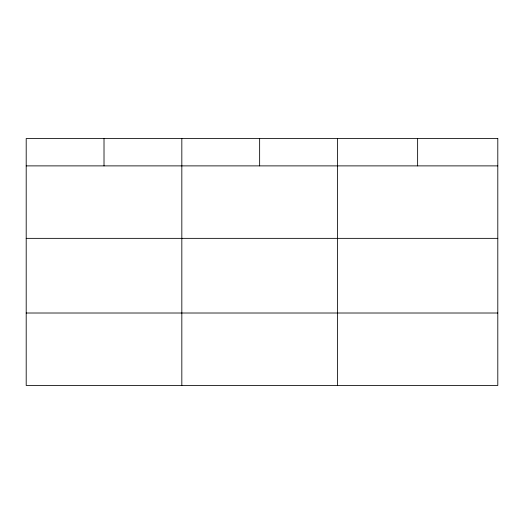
<?xml version="1.0" encoding="UTF-8"?>
<svg xmlns="http://www.w3.org/2000/svg" width="524" height="524" viewBox="0 0 524 524"><rect width="100%" height="100%" fill="white"/><g stroke="black" fill="none" stroke-linecap="round" stroke-linejoin="round"><path stroke-width="0.79" d="M26.2 165.885L497.8 165.885M26.2 238.355L497.8 238.355M26.2 313.011L497.8 313.011M417.628 138.526L417.628 165.885M337.456 138.526L337.456 385.474M259.642 138.526L259.642 165.885M181.828 138.526L181.828 385.474M104.014 138.526L104.014 165.885M497.8 138.526L26.2 138.526L26.2 385.474L497.8 385.474L497.8 138.526"/></g></svg>
